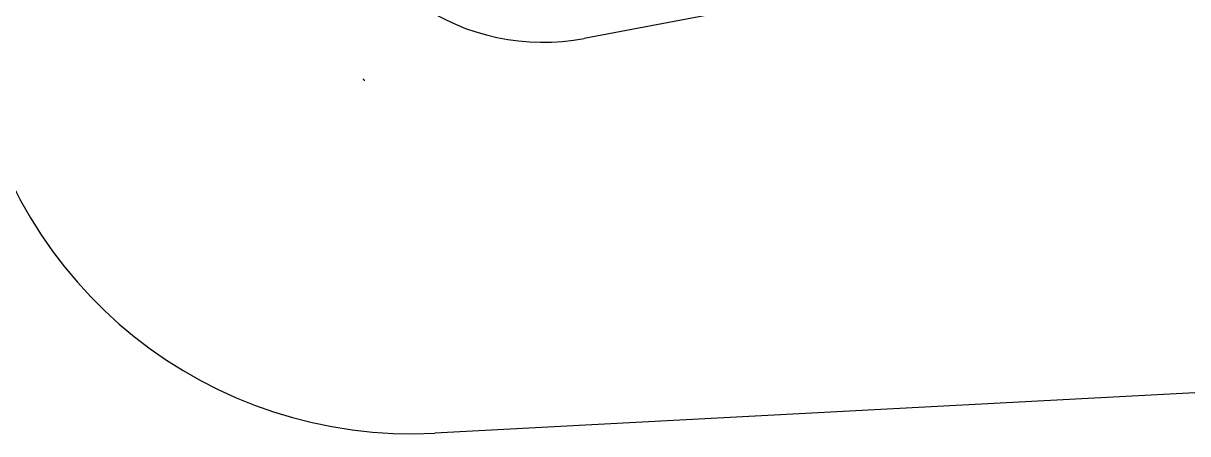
# Model space of a CAD drawing. Header units: centimetres. Extents: x 197412 to 267601, y -375791 to -305433.
# Drawn here: x 203088 to 206759, y -343107 to -341814 of the extents above; entities that cross this region are included whole.
import ezdxf

# ---------------------------------------------------------------- set-up
doc = ezdxf.new("R2010")
doc.units = ezdxf.units.CM
doc.layers.add('3-BAT C-Niveau 0', color=250, linetype='Continuous')

msp = doc.modelspace()

# ---------------------------------------------------------------- linework, layer by layer
at = {"layer": '3-BAT C-Niveau 0'}
for p, q in [((210026.4, -340882.6), (204856.5, -341861.7)), ((210370.6, -342787.1), (204385.1, -343104.7))]:
    msp.add_line(p, q, dxfattribs=at)
for centre, radius, start, end in [((204726.3, -341173.9), 700, 189.9684, 280.7236), ((204726.3, -341173.9), 700, 189.9684, 280.7236), ((204310.9, -341706.7), 1400, 189.8392, 273.037), ((204163.7, -341987.8), 5, 189.9684, 280.7236), ((204163.7, -341987.8), 5, 189.9684, 280.7236)]:
    msp.add_arc(centre, radius, start, end, dxfattribs=at)

doc.saveas('drawing.dxf')
